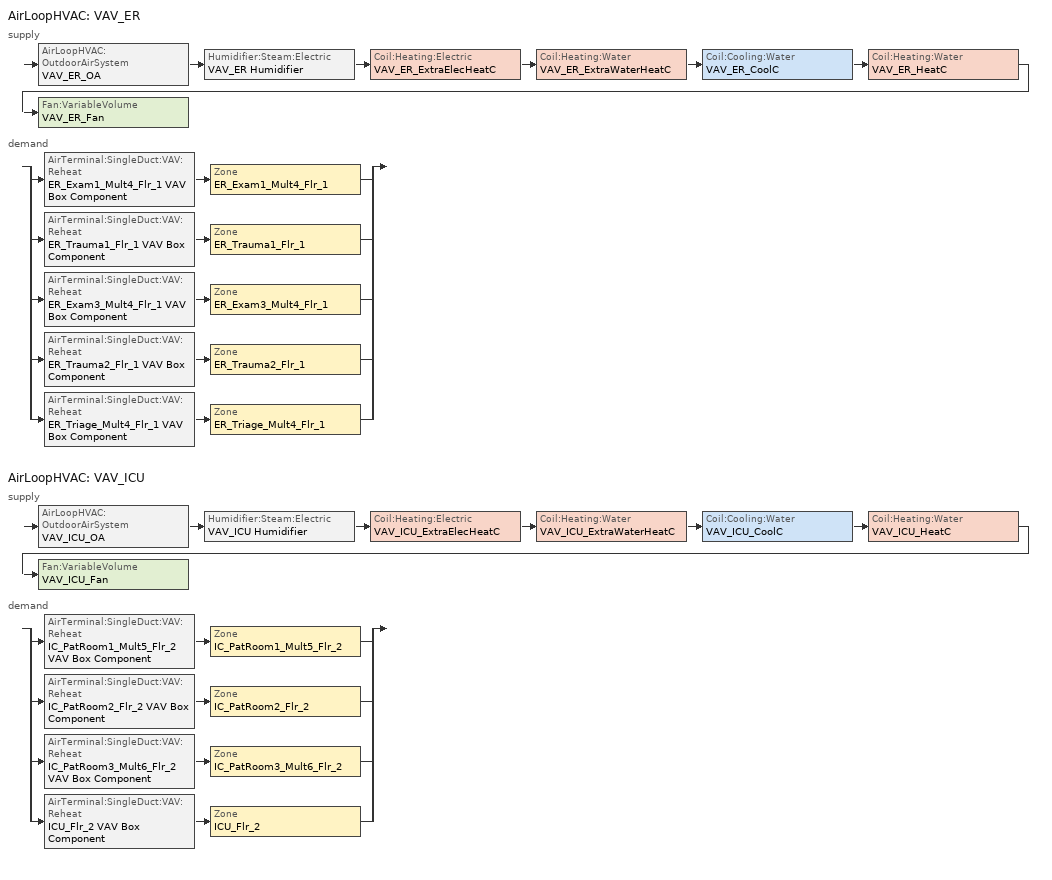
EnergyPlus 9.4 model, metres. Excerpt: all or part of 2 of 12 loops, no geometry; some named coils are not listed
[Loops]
AirLoopHVAC 'VAV_ER'
 supply: AirLoopHVAC:OutdoorAirSystem 'VAV_ER_OA' > Humidifier:Steam:Electric 'VAV_ER Humidifier' > Coil:Heating:Electric 'VAV_ER_ExtraElecHeatC' > Coil:Heating:Water 'VAV_ER_ExtraWaterHeatC' > Coil:Cooling:Water 'VAV_ER_CoolC' > Coil:Heating:Water 'VAV_ER_HeatC' > Fan:VariableVolume 'VAV_ER_Fan'
 demand: split
  | AirTerminal:SingleDuct:VAV:Reheat 'ER_Exam1_Mult4_Flr_1 VAV Box Component' > Zone 'ER_Exam1_Mult4_Flr_1'
  | AirTerminal:SingleDuct:VAV:Reheat 'ER_Trauma1_Flr_1 VAV Box Component' > Zone 'ER_Trauma1_Flr_1'
  | AirTerminal:SingleDuct:VAV:Reheat 'ER_Exam3_Mult4_Flr_1 VAV Box Component' > Zone 'ER_Exam3_Mult4_Flr_1'
  | AirTerminal:SingleDuct:VAV:Reheat 'ER_Trauma2_Flr_1 VAV Box Component' > Zone 'ER_Trauma2_Flr_1'
  | AirTerminal:SingleDuct:VAV:Reheat 'ER_Triage_Mult4_Flr_1 VAV Box Component' > Zone 'ER_Triage_Mult4_Flr_1'
AirLoopHVAC 'VAV_ICU'
 supply: AirLoopHVAC:OutdoorAirSystem 'VAV_ICU_OA' > Humidifier:Steam:Electric 'VAV_ICU Humidifier' > Coil:Heating:Electric 'VAV_ICU_ExtraElecHeatC' > Coil:Heating:Water 'VAV_ICU_ExtraWaterHeatC' > Coil:Cooling:Water 'VAV_ICU_CoolC' > Coil:Heating:Water 'VAV_ICU_HeatC' > Fan:VariableVolume 'VAV_ICU_Fan'
 demand: split
  | AirTerminal:SingleDuct:VAV:Reheat 'IC_PatRoom1_Mult5_Flr_2 VAV Box Component' > Zone 'IC_PatRoom1_Mult5_Flr_2'
  | AirTerminal:SingleDuct:VAV:Reheat 'IC_PatRoom2_Flr_2 VAV Box Component' > Zone 'IC_PatRoom2_Flr_2'
  | AirTerminal:SingleDuct:VAV:Reheat 'IC_PatRoom3_Mult6_Flr_2 VAV Box Component' > Zone 'IC_PatRoom3_Mult6_Flr_2'
  | AirTerminal:SingleDuct:VAV:Reheat 'ICU_Flr_2 VAV Box Component' > Zone 'ICU_Flr_2'
[AirLoopHVAC] Design supply air flow rate=Autosize
VAV_ER; VAV_ICU
[AirTerminal:SingleDuct:VAV:Reheat] Availability schedule=ALWAYS_ON; Constant minimum air flow fraction=1; Convergence tolerance=0.001; Damper heating action=ReverseWithLimits; Maximum air flow rate=Autosize; Maximum flow fraction during reheat=0.5; Maximum hot water or steam flow rate=Autosize; Maximum reheat air temperature=40; Minimum hot water or steam flow rate=0; Zone minimum air flow input method=Constant
Name | Reheat coil
ER_Exam1_Mult4_Flr_1 VAV Box Component | ER_Exam1_Mult4_Flr_1 VAV Box Reheat Coil
ER_Exam3_Mult4_Flr_1 VAV Box Component | ER_Exam3_Mult4_Flr_1 VAV Box Reheat Coil
ER_Trauma1_Flr_1 VAV Box Component | ER_Trauma1_Flr_1 VAV Box Reheat Coil
ER_Trauma2_Flr_1 VAV Box Component | ER_Trauma2_Flr_1 VAV Box Reheat Coil
ER_Triage_Mult4_Flr_1 VAV Box Component | ER_Triage_Mult4_Flr_1 VAV Box Reheat Coil
ICU_Flr_2 VAV Box Component | ICU_Flr_2 VAV Box Reheat Coil
IC_PatRoom1_Mult5_Flr_2 VAV Box Component | IC_PatRoom1_Mult5_Flr_2 VAV Box Reheat Coil
IC_PatRoom2_Flr_2 VAV Box Component | IC_PatRoom2_Flr_2 VAV Box Reheat Coil
IC_PatRoom3_Mult6_Flr_2 VAV Box Component | IC_PatRoom3_Mult6_Flr_2 VAV Box Reheat Coil
[Coil:Cooling:Water] Availability schedule=ALWAYS_ON; Design air flow rate=Autosize; Design inlet air humidity ratio=Autosize; Design inlet air temperature=Autosize; Design inlet water temperature=Autosize; Design outlet air humidity ratio=Autosize; Design outlet air temperature=Autosize; Design water flow rate=Autosize; Heat exchanger configuration=CrossFlow; Type of analysis=SimpleAnalysis
VAV_ER_CoolC; VAV_ICU_CoolC
[Coil:Heating:Electric] Efficiency=1; Nominal capacity=10000000
Name | Availability schedule
VAV_ER_ExtraElecHeatC | ER_ExtraElecHeatC_Sch
VAV_ICU_ExtraElecHeatC | ICU_ExtraElecHeatC_Sch
[Coil:Heating:Water] Rated capacity=Autosize; Rated inlet water temperature=82.2; Rated outlet water temperature=71.1
Name | Availability schedule | Performance input method | Rated inlet air temperature | Rated outlet air temperature | Rated ratio for air and water convection | Maximum water flow rate | U factor times area value
VAV_ER_ExtraWaterHeatC | ER_ExtraWaterHeatC_Sch | NominalCapacity | 16.6 | 32.2 | 0.5
VAV_ER_HeatC; VAV_ICU_HeatC | ALWAYS_ON | UFactorTimesAreaAndDesignWaterFlowRate | 12.8 | 40 |  | Autosize | Autosize
VAV_ICU_ExtraWaterHeatC | ICU_ExtraWaterHeatC_Sch | NominalCapacity | 16.6 | 32.2 | 0.5
[Controller:OutdoorAir] Economizer control action type=ModulateFlow; Economizer control type=NoEconomizer; Lockout type=NoLockout; Maximum outdoor air flow rate=Autosize; Minimum limit type=FixedMinimum; Minimum outdoor air flow rate=Autosize; Minimum outdoor air schedule=MinOA_Sched
Name | Minimum fraction of outdoor air schedule | Heat recovery bypass control type
VAV_ER_OA_Controller | VAV_ER_OAminOAFracSchedule
VAV_ICU_OA_Controller | VAV_ICU_OAminOAFracSchedule | BypassWhenOAFlowGreaterThanMinimum
[Controller:WaterCoil] Actuator variable=Flow; Maximum actuated flow=Autosize; Minimum actuated flow=0
Name | Action | Control variable | Controller convergence tolerance
VAV_ER_CoolC_Controller; VAV_ICU_CoolC_Controller | Reverse | TemperatureAndHumidityRatio
VAV_ER_ExtraWaterHeatC_Controller; VAV_ER_HeatC_Controller; VAV_ICU_ExtraWaterHeatC_Controller; VAV_ICU_HeatC_Controller | Normal | Temperature | 0.0001
[DesignSpecification:OutdoorAir] Outdoor air flow per zone=0; Outdoor air method=Flow/Area
Name | Outdoor air flow per zone floor area
SZ DSOA ER_Exam1_Mult4_Flr_1; SZ DSOA ER_Exam3_Mult4_Flr_1; SZ DSOA ER_Trauma1_Flr_1; SZ DSOA ER_Trauma2_Flr_1; SZ DSOA ER_Triage_Mult4_Flr_1 | 0.00237022
SZ DSOA ICU_Flr_2; SZ DSOA IC_PatRoom1_Mult5_Flr_2; SZ DSOA IC_PatRoom2_Flr_2; SZ DSOA IC_PatRoom3_Mult6_Flr_2 | 0.00237024
[EnergyManagementSystem:Actuator] Actuated component control type=Temperature Setpoint; Actuated component type=System Node Setpoint
Name | Actuated component unique
ER_ExtraElecHeatC_SP | VAV_ER EXTRAELECHEATC-VAV_ER_EXTRAWATERHEATCNODE
ER_ExtraWaterHeatC_SP | VAV_ER ExtraWaterHeatC-VAV_ER_CoolCNode
ICU_ExtraElecHeatC_SP | VAV_ICU EXTRAELECHEATC-VAV_ICU_EXTRAWATERHEATCNODE
ICU_ExtraWaterHeatC_SP | VAV_ICU ExtraWaterHeatC-VAV_ICU_CoolCNode
[EnergyManagementSystem:InternalVariable] Internal data type=Fan Maximum Mass Flow Rate
Name | Internal data index key
ER_FanDesignMass | VAV_ER_Fan
ICU_FanDesignMass | VAV_ICU_Fan
[EnergyManagementSystem:OutputVariable] Type of data in variable=Averaged; Update frequency=SystemTimestep
Name | Ems variable
ER_ExtraElecHeatC_SP | ER_ExtraElecHeatC_SP
ER_ExtraWaterHeatC_SP | ER_ExtraWaterHeatC_SP
ICU_ExtraElecHeatC_SP | ICU_ExtraElecHeatC_SP
ICU_ExtraWaterHeatC_SP | ICU_ExtraWaterHeatC_SP
[EnergyManagementSystem:Sensor]
Name | Output variable or output meter index key | Output variable or output meter
ER_AfterElecHeatC_Temp | VAV_ER EXTRAELECHEATC-VAV_ER_EXTRAWATERHEATCNODE | System Node Temperature
ER_AfterHumidifier_Temp | VAV_ER Humidifier-VAV_ER_ExtraElecHeatCNode | System Node Temperature
ER_HeatC_Status | VAV_ER_HeatC | Heating Coil Heating Rate
ER_Humidifier_Status | VAV_ER Humidifier | Humidifier Water Volume Flow Rate
ICU_AfterElecHeatC_Temp | VAV_ICU EXTRAELECHEATC-VAV_ICU_EXTRAWATERHEATCNODE | System Node Temperature
ICU_AfterHumidifier_Temp | VAV_ICU Humidifier-VAV_ICU_ExtraElecHeatCNode | System Node Temperature
ICU_HeatC_Status | VAV_ICU_HeatC | Heating Coil Heating Rate
ICU_Humidifier_Status | VAV_ICU Humidifier | Humidifier Water Volume Flow Rate
[Fan:VariableVolume] Availability schedule=HVACOperationSchd; End use subcategory=Fan Energy; Fan power coefficient 1=0.0408; Fan power coefficient 2=0.088; Fan power coefficient 3=-0.0729; Fan power coefficient 4=0.9437; Fan power coefficient 5=0; Fan power minimum flow fraction=0.25; Fan power minimum flow rate input method=Fraction; Maximum flow rate=Autosize; Motor in airstream fraction=1
Name | Fan total efficiency | Motor efficiency | Pressure rise
VAV_ER_Fan | 0.6045 | 0.93 | 1314.72
VAV_ICU_Fan | 0.6084 | 0.936 | 1389.42
[HeatExchanger:AirToAir:SensibleAndLatent]
ICU OA Heat Recovery: Availability schedule=Always_On; Frost control type=ExhaustOnly; Heat exchanger type=Rotary; Initial defrost time fraction=0.167; Latent effectiveness at 75 cooling air flow=0.6; Latent effectiveness at 75 heating air flow=0.6; Latent effectiveness at 100 cooling air flow=0.6; Latent effectiveness at 100 heating air flow=0.6; Nominal electric power=1539.37; Nominal supply air flow rate=Autosize; Rate of defrost time fraction increase=1.44; Sensible effectiveness at 75 cooling air flow=0.75; Sensible effectiveness at 75 heating air flow=0.7; Sensible effectiveness at 100 cooling air flow=0.75; Sensible effectiveness at 100 heating air flow=0.7; Supply air outlet temperature control=Yes; Threshold temperature=-23.3
[Humidifier:Steam:Electric] Availability schedule=ALWAYS_ON; Rated capacity=3.72e-05; Rated fan power=0; Rated power=100000; Standby power=0
VAV_ER Humidifier; VAV_ICU Humidifier
[SetpointManager:MixedAir] Control variable=Temperature
Name | Setpoint node or nodelist
VAV_ER_CoolC SAT Manager | VAV_ER_CoolC-VAV_ER_HeatCNode
VAV_ER_ExtraElecHeatC Air Temp Manager | VAV_ER ExtraElecHeatC-VAV_ER_ExtraWaterHeatCNode
VAV_ER_ExtraWaterHeatC Air Temp Manager | VAV_ER ExtraWaterHeatC-VAV_ER_CoolCNode
VAV_ER_OAMixed Air Temp Manager | VAV_ER_OA-VAV_ER HumidifierNode
VAV_ICU_CoolC SAT Manager | VAV_ICU_CoolC-VAV_ICU_HeatCNode
VAV_ICU_ExtraElecHeatC Air Temp Manager | VAV_ICU ExtraElecHeatC-VAV_ICU_ExtraWaterHeatCNode
VAV_ICU_ExtraWaterHeatC Air Temp Manager | VAV_ICU ExtraWaterHeatC-VAV_ICU_CoolCNode
VAV_ICU_OAMixed Air Temp Manager | VAV_ICU_OA-VAV_ICU HumidifierNode
[SetpointManager:MultiZone:Humidity:Maximum]
Name | Hvac air loop | Setpoint node or nodelist
VAV_ER_CoolC HUMRAT setpoint | VAV_ER | VAV_ER_CoolC-VAV_ER_HeatCNode
VAV_ICU_CoolC HUMRAT setpoint | VAV_ICU | VAV_ICU_CoolC-VAV_ICU_HeatCNode
[SetpointManager:MultiZone:Humidity:Minimum]
Name | Hvac air loop | Setpoint node or nodelist
VAV_ER Humidifier HUMRAT setpoint | VAV_ER | VAV_ER Humidifier-VAV_ER_ExtraElecHeatCNode
VAV_ICU Humidifier HUMRAT setpoint | VAV_ICU | VAV_ICU Humidifier-VAV_ICU_ExtraElecHeatCNode
[SetpointManager:OutdoorAirPretreat]
ICU Heat Exhchanger Supply Air Temp Manager: Control variable=Temperature; Maximum setpoint humidity ratio=1; Maximum setpoint temperature=99; Minimum setpoint humidity ratio=1e-05; Minimum setpoint temperature=-99; Setpoint node or nodelist=ICU Heat Recovery Outlet Node
[Sizing:System] 100 outdoor air in cooling=No; 100 outdoor air in heating=No; Central cooling capacity control method=OnOff; Central cooling design supply air humidity ratio=0.007; Central cooling design supply air temperature=12.8; Central heating design supply air humidity ratio=0.008; Central heating design supply air temperature=12.8; Central heating maximum system air flow ratio=1; Cooling design capacity=Autosize; Cooling design capacity method=CoolingDesignCapacity; Cooling supply air flow rate=0; Cooling supply air flow rate method=DesignDay; Design outdoor air flow rate=Autosize; Heating design capacity=Autosize; Heating design capacity method=HeatingDesignCapacity; Heating supply air flow rate=0; Heating supply air flow rate method=DesignDay; Precool design humidity ratio=0.008; Precool design temperature=12.8; Preheat design humidity ratio=0.008; Preheat design temperature=7; System outdoor air method=ZoneSum; Type of load to size on=Sensible; Type of zone sum to use=NonCoincident; Zone maximum outdoor air fraction=1
VAV_ER; VAV_ICU
[Sizing:Zone] Account for dedicated outdoor air system=No; Cooling design air flow method=DesignDayWithLimit; Cooling design air flow rate=0; Cooling minimum air flow=0; Cooling minimum air flow fraction=0; Dedicated outdoor air high setpoint temperature for design=Autosize; Dedicated outdoor air low setpoint temperature for design=Autosize; Dedicated outdoor air system control strategy=NeutralSupplyAir; Heating design air flow method=DesignDay; Heating design air flow rate=0; Zone cooling design supply air humidity ratio=0.007; Zone cooling design supply air temperature=12.8; Zone cooling design supply air temperature input method=SupplyAirTemperature; Zone cooling sizing factor=0; Zone heating design supply air humidity ratio=0.008; Zone heating design supply air temperature=40; Zone heating design supply air temperature input method=SupplyAirTemperature; Zone heating sizing factor=0
Name | Cooling minimum air flow per zone floor area | Design specification outdoor air object
ER_Exam1_Mult4_Flr_1 | 0.0142221 | SZ DSOA ER_Exam1_Mult4_Flr_1
ER_Trauma1_Flr_1 | 0.0142221 | SZ DSOA ER_Trauma1_Flr_1
ER_Exam3_Mult4_Flr_1 | 0.0142221 | SZ DSOA ER_Exam3_Mult4_Flr_1
ER_Trauma2_Flr_1 | 0.0142221 | SZ DSOA ER_Trauma2_Flr_1
ER_Triage_Mult4_Flr_1 | 0.0142221 | SZ DSOA ER_Triage_Mult4_Flr_1
IC_PatRoom1_Mult5_Flr_2 | 0.00711111 | SZ DSOA IC_PatRoom1_Mult5_Flr_2
IC_PatRoom2_Flr_2 | 0.00711111 | SZ DSOA IC_PatRoom2_Flr_2
IC_PatRoom3_Mult6_Flr_2 | 0.00711111 | SZ DSOA IC_PatRoom3_Mult6_Flr_2
ICU_Flr_2 | 0.00711111 | SZ DSOA ICU_Flr_2
[ThermostatSetpoint:DualSetpoint] Cooling setpoint temperature schedule=ClgSetP_Sch; Heating setpoint temperature schedule=HtgSetP_Sch
ER_Exam1_Mult4_Flr_1 DualSPSched; ER_Exam3_Mult4_Flr_1 DualSPSched; ER_Trauma1_Flr_1 DualSPSched; ER_Trauma2_Flr_1 DualSPSched; ER_Triage_Mult4_Flr_1 DualSPSched; ICU_Flr_2 DualSPSched; IC_PatRoom1_Mult5_Flr_2 DualSPSched; IC_PatRoom2_Flr_2 DualSPSched; IC_PatRoom3_Mult6_Flr_2 DualSPSched
[ZoneControl:Thermostat] Control type schedule=Dual Zone Control Type Sched
Name | Zone or zonelist | Control 1
ER_Exam1_Mult4_Flr_1 Thermostat | ER_Exam1_Mult4_Flr_1 | ER_Exam1_Mult4_Flr_1 DualSPSched
ER_Exam3_Mult4_Flr_1 Thermostat | ER_Exam3_Mult4_Flr_1 | ER_Exam3_Mult4_Flr_1 DualSPSched
ER_Trauma1_Flr_1 Thermostat | ER_Trauma1_Flr_1 | ER_Trauma1_Flr_1 DualSPSched
ER_Trauma2_Flr_1 Thermostat | ER_Trauma2_Flr_1 | ER_Trauma2_Flr_1 DualSPSched
ER_Triage_Mult4_Flr_1 Thermostat | ER_Triage_Mult4_Flr_1 | ER_Triage_Mult4_Flr_1 DualSPSched
ICU_Flr_2 Thermostat | ICU_Flr_2 | ICU_Flr_2 DualSPSched
IC_PatRoom1_Mult5_Flr_2 Thermostat | IC_PatRoom1_Mult5_Flr_2 | IC_PatRoom1_Mult5_Flr_2 DualSPSched
IC_PatRoom2_Flr_2 Thermostat | IC_PatRoom2_Flr_2 | IC_PatRoom2_Flr_2 DualSPSched
IC_PatRoom3_Mult6_Flr_2 Thermostat | IC_PatRoom3_Mult6_Flr_2 | IC_PatRoom3_Mult6_Flr_2 DualSPSched
[Zone equipment]
ER_Exam1_Mult4_Flr_1: ER_Exam1_Mult4_Flr_1 VAV Box Component
ER_Exam3_Mult4_Flr_1: ER_Exam3_Mult4_Flr_1 VAV Box Component
ER_Trauma1_Flr_1: ER_Trauma1_Flr_1 VAV Box Component
ER_Trauma2_Flr_1: ER_Trauma2_Flr_1 VAV Box Component
ER_Triage_Mult4_Flr_1: ER_Triage_Mult4_Flr_1 VAV Box Component
ICU_Flr_2: ICU_Flr_2 VAV Box Component
IC_PatRoom1_Mult5_Flr_2: IC_PatRoom1_Mult5_Flr_2 VAV Box Component
IC_PatRoom2_Flr_2: IC_PatRoom2_Flr_2 VAV Box Component
IC_PatRoom3_Mult6_Flr_2: IC_PatRoom3_Mult6_Flr_2 VAV Box Component
[Schedule:Compact]
ALWAYS_ON; ER_ExtraElecHeatC_Sch; ER_ExtraWaterHeatC_Sch; HVACOperationSchd; ICU_ExtraElecHeatC_Sch; ICU_ExtraWaterHeatC_Sch; MinOA_Sched: Through: 12/31, For: AllDays, Until: 24:00, 1
CLGSETP_SCH: Through: 12/31, For: AllDays, Until: 24:00, 24
Dual Zone Control Type Sched: Through: 12/31, For: AllDays, Until: 24:00, 4
HTGSETP_SCH: Through: 12/31, For: ALLDays, Until: 24:00, 21
VAV_ER_OAminOAFracSchedule; VAV_ICU_OAminOAFracSchedule: Through: 12/31, For: AllDays, Until: 24:00, 0.33
